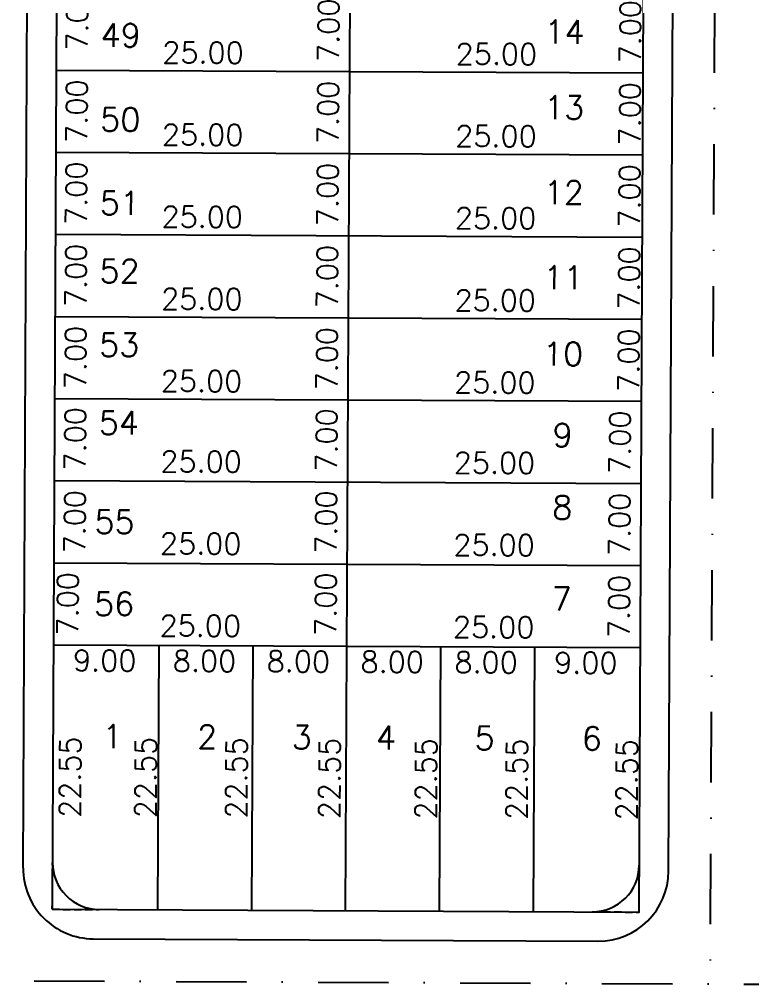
# Model space of a CAD drawing. Header units: millimetres. Extents: x -4430026 to 4783824, y 584 to 9593110.
# Drawn here: x 1753.4 to 1815.9, y 1728.2 to 1810.6 of the extents above; entities that cross this region are included whole.
import ezdxf
from ezdxf.enums import TextEntityAlignment as Align

# ---------------------------------------------------------------- set-up
doc = ezdxf.new("R2010")
doc.units = ezdxf.units.MM
for name, pattern in [('DASHDOT', [1, 0.5, -0.25, 0, -0.25]), ('HIDDEN', [0.375, 0.25, -0.125]), ('HIDDEN2', [0.1875, 0.125, -0.0625])]:
    doc.linetypes.add(name, pattern=pattern)
for name, color, linetype in [('Calçada', 1, 'Continuous'), ('CANTOS', 9, 'HIDDEN'), ('Cota', 8, 'Continuous'), ('COTAS', 8, 'Continuous'), ('curvas', 4, 'Continuous'), ('Lotes', 2, 'Continuous'), ('Numero de lotes', 5, 'Continuous'), ('Projeção', 8, 'HIDDEN2'), ('QUADRA', 4, 'Continuous')]:
    doc.layers.add(name, color=color, linetype=linetype)
doc.styles.add('arcad1', font='romans.shx')
doc.styles.add('ROMANS', font='romans.shx')
doc.dimstyles.new('BOLA100', dxfattribs={"dimscale": 0, "dimtxt": 1.9, "dimasz": 0.18, "dimexe": 0.18, "dimexo": 0.063, "dimgap": 0, "dimtad": 1, "dimzin": 4, "dimdsep": 46, "dimtxsty": 'ROMANS', "dimcen": 0.09, "dimse1": 1, "dimse2": 1, "dimsd1": 1, "dimsd2": 1, "dimclrt": 256, "dimaunit": 1, "dimadec": 4, "dimazin": 0, "dimtfac": 1.2, "dimtix": 1, "dimtmove": 2, "dimatfit": 3, "dimfxl": 1, "dimtvp": 2, "dimtolj": 1, "dimtzin": 4, "dimarcsym": 0})
doc.dimstyles.get("Standard").update_dxf_attribs({"dimtxt": 0.18, "dimasz": 0.18, "dimexe": 0.18, "dimexo": 0.0625, "dimgap": 0.09, "dimtad": 0, "dimtih": 1, "dimtoh": 1, "dimdec": 4, "dimzin": 0, "dimdsep": 46, "dimtxsty": 'Standard', "dimcen": 0.09, "dimadec": 0, "dimazin": 0, "dimtfac": 1, "dimtdec": 4, "dimtofl": 0, "dimtmove": 0, "dimatfit": 3, "dimfxl": 1, "dimtolj": 1, "dimtzin": 0, "dimarcsym": 0})

# ---------------------------------------------------------------- blocks, each defined once
blk = doc.blocks.new('*D14445')
at = {"layer": 'DEFPOINTS', "color": 0}
for p in [(1756.587, 1814.164), (1756.553, 1807.164), (1761.913, 1807.139)]:
    blk.add_point(p, dxfattribs=at)
at = {"layer": 'Cota', "color": 41, "insert": (1758.33, 1810.656), "char_height": 1.8, "attachment_point": 5, "rotation": 89.72858, "style": 'ROMANS'}
blk.add_mtext('\\A1;7.00', dxfattribs=at)
blk = doc.blocks.new('*D14446')
at = {"layer": 'DEFPOINTS', "color": 0}
for p in [(1756.549, 1806.301), (1756.516, 1799.301), (1761.876, 1799.275)]:
    blk.add_point(p, dxfattribs=at)
at = {"layer": 'Cota', "color": 41, "insert": (1758.293, 1802.792), "char_height": 1.8, "attachment_point": 5, "rotation": 89.72858, "style": 'ROMANS'}
blk.add_mtext('\\A1;7.00', dxfattribs=at)
blk = doc.blocks.new('*D14447')
at = {"layer": 'DEFPOINTS', "color": 0}
for p in [(1756.516, 1799.301), (1756.483, 1792.301), (1761.843, 1792.275)]:
    blk.add_point(p, dxfattribs=at)
at = {"layer": 'Cota', "color": 41, "insert": (1758.259, 1795.792), "char_height": 1.8, "attachment_point": 5, "rotation": 89.72858, "style": 'ROMANS'}
blk.add_mtext('\\A1;7.00', dxfattribs=at)
blk = doc.blocks.new('*D14448')
at = {"layer": 'DEFPOINTS', "color": 0}
for p in [(1756.483, 1792.301), (1756.45, 1785.301), (1761.81, 1785.276)]:
    blk.add_point(p, dxfattribs=at)
at = {"layer": 'Cota', "color": 41, "insert": (1758.226, 1788.793), "char_height": 1.8, "attachment_point": 5, "rotation": 89.72858, "style": 'ROMANS'}
blk.add_mtext('\\A1;7.00', dxfattribs=at)
blk = doc.blocks.new('*D14449')
at = {"layer": 'DEFPOINTS', "color": 0}
for p in [(1756.45, 1785.301), (1756.417, 1778.301), (1761.776, 1778.276)]:
    blk.add_point(p, dxfattribs=at)
at = {"layer": 'Cota', "color": 41, "insert": (1758.193, 1781.793), "char_height": 1.8, "attachment_point": 5, "rotation": 89.72858, "style": 'ROMANS'}
blk.add_mtext('\\A1;7.00', dxfattribs=at)
blk = doc.blocks.new('*D14450')
at = {"layer": 'DEFPOINTS', "color": 0}
for p in [(1756.186, 1757.249), (1765.186, 1757.207), (1765.163, 1752.337)]:
    blk.add_point(p, dxfattribs=at)
at = {"layer": 'Cota', "color": 41, "insert": (1760.68, 1755.958), "char_height": 1.8, "attachment_point": 5, "rotation": 359.72858, "style": 'ROMANS'}
blk.add_mtext('\\A1;9.00', dxfattribs=at)
blk = doc.blocks.new('*D14451')
at = {"layer": 'DEFPOINTS', "color": 0}
for p in [(1765.186, 1757.207), (1773.186, 1757.169), (1773.163, 1752.299)]:
    blk.add_point(p, dxfattribs=at)
at = {"layer": 'Cota', "color": 41, "insert": (1769.18, 1755.918), "char_height": 1.8, "attachment_point": 5, "rotation": 359.72858, "style": 'ROMANS'}
blk.add_mtext('\\A1;8.00', dxfattribs=at)
blk = doc.blocks.new('*D14452')
at = {"layer": 'DEFPOINTS', "color": 0}
for p in [(1773.186, 1757.169), (1781.186, 1757.131), (1781.163, 1752.261)]:
    blk.add_point(p, dxfattribs=at)
at = {"layer": 'Cota', "color": 41, "insert": (1777.18, 1755.88), "char_height": 1.8, "attachment_point": 5, "rotation": 359.72858, "style": 'ROMANS'}
blk.add_mtext('\\A1;8.00', dxfattribs=at)
blk = doc.blocks.new('*D14453')
at = {"layer": 'DEFPOINTS', "color": 0}
for p in [(1781.186, 1757.131), (1789.186, 1757.093), (1789.162, 1752.223)]:
    blk.add_point(p, dxfattribs=at)
at = {"layer": 'Cota', "color": 41, "insert": (1785.18, 1755.842), "char_height": 1.8, "attachment_point": 5, "rotation": 359.72858, "style": 'ROMANS'}
blk.add_mtext('\\A1;8.00', dxfattribs=at)
blk = doc.blocks.new('*D14454')
at = {"layer": 'DEFPOINTS', "color": 0}
for p in [(1789.186, 1757.093), (1797.185, 1757.055), (1797.162, 1752.185)]:
    blk.add_point(p, dxfattribs=at)
at = {"layer": 'Cota', "color": 41, "insert": (1793.179, 1755.804), "char_height": 1.8, "attachment_point": 5, "rotation": 359.72858, "style": 'ROMANS'}
blk.add_mtext('\\A1;8.00', dxfattribs=at)
blk = doc.blocks.new('*D14455')
at = {"layer": 'DEFPOINTS', "color": 0}
for p in [(1797.185, 1757.055), (1806.185, 1757.013), (1806.162, 1752.142)]:
    blk.add_point(p, dxfattribs=at)
at = {"layer": 'Cota', "color": 41, "insert": (1801.679, 1755.764), "char_height": 1.8, "attachment_point": 5, "rotation": 359.72858, "style": 'ROMANS'}
blk.add_mtext('\\A1;9.00', dxfattribs=at)
blk = doc.blocks.new('*D14456')
at = {"layer": 'DEFPOINTS', "color": 0}
for p in [(1765.317, 1757.259), (1765.21, 1734.711), (1767.715, 1734.699)]:
    blk.add_point(p, dxfattribs=at)
at = {"layer": 'Cota', "color": 41, "insert": (1764.169, 1745.99), "char_height": 1.8, "attachment_point": 5, "rotation": 89.72858, "style": 'ROMANS'}
blk.add_mtext('\\A1;22.55', dxfattribs=at)
blk = doc.blocks.new('*D14457')
at = {"layer": 'DEFPOINTS', "color": 0}
for p in [(1773.317, 1757.221), (1773.21, 1734.673), (1775.447, 1734.662)]:
    blk.add_point(p, dxfattribs=at)
at = {"layer": 'Cota', "color": 41, "insert": (1771.9, 1745.953), "char_height": 1.8, "attachment_point": 5, "rotation": 89.72858, "style": 'ROMANS'}
blk.add_mtext('\\A1;22.55', dxfattribs=at)
blk = doc.blocks.new('*D14458')
at = {"layer": 'DEFPOINTS', "color": 0}
for p in [(1789.317, 1757.145), (1789.21, 1734.597), (1791.603, 1734.586)]:
    blk.add_point(p, dxfattribs=at)
at = {"layer": 'Cota', "color": 41, "insert": (1788.057, 1745.877), "char_height": 1.8, "attachment_point": 5, "rotation": 89.72858, "style": 'ROMANS'}
blk.add_mtext('\\A1;22.55', dxfattribs=at)
blk = doc.blocks.new('*D14459')
at = {"layer": 'DEFPOINTS', "color": 0}
for p in [(1797.317, 1757.107), (1797.21, 1734.559), (1799.335, 1734.549)]:
    blk.add_point(p, dxfattribs=at)
at = {"layer": 'Cota', "color": 41, "insert": (1795.788, 1745.84), "char_height": 1.8, "attachment_point": 5, "rotation": 89.72858, "style": 'ROMANS'}
blk.add_mtext('\\A1;22.55', dxfattribs=at)
blk = doc.blocks.new('*D14460')
at = {"layer": 'DEFPOINTS', "color": 0}
for p in [(1756.347, 1763.651), (1781.347, 1763.533), (1781.341, 1762.262)]:
    blk.add_point(p, dxfattribs=at)
at = {"layer": 'Cota', "color": 41, "insert": (1768.858, 1765.921), "char_height": 1.8, "attachment_point": 5, "rotation": 359.72858, "style": 'ROMANS'}
blk.add_mtext('\\A1;25.00', dxfattribs=at)
blk = doc.blocks.new('*D14461')
at = {"layer": 'DEFPOINTS', "color": 0}
for p in [(1781.347, 1763.533), (1806.347, 1763.414), (1806.341, 1762.144)]:
    blk.add_point(p, dxfattribs=at)
at = {"layer": 'Cota', "color": 41, "insert": (1793.858, 1765.803), "char_height": 1.8, "attachment_point": 5, "rotation": 359.72858, "style": 'ROMANS'}
blk.add_mtext('\\A1;25.00', dxfattribs=at)
blk = doc.blocks.new('*D14462')
at = {"layer": 'DEFPOINTS', "color": 0}
for p in [(1756.38, 1770.651), (1781.38, 1770.532), (1781.374, 1769.262)]:
    blk.add_point(p, dxfattribs=at)
at = {"layer": 'Cota', "color": 41, "insert": (1768.891, 1772.921), "char_height": 1.8, "attachment_point": 5, "rotation": 359.72858, "style": 'ROMANS'}
blk.add_mtext('\\A1;25.00', dxfattribs=at)
blk = doc.blocks.new('*D14463')
at = {"layer": 'DEFPOINTS', "color": 0}
for p in [(1781.38, 1770.532), (1806.38, 1770.414), (1806.374, 1769.144)]:
    blk.add_point(p, dxfattribs=at)
at = {"layer": 'Cota', "color": 41, "insert": (1793.891, 1772.803), "char_height": 1.8, "attachment_point": 5, "rotation": 359.72858, "style": 'ROMANS'}
blk.add_mtext('\\A1;25.00', dxfattribs=at)
blk = doc.blocks.new('*D14464')
at = {"layer": 'DEFPOINTS', "color": 0}
for p in [(1756.413, 1777.509), (1781.413, 1777.391), (1781.407, 1776.12)]:
    blk.add_point(p, dxfattribs=at)
at = {"layer": 'Cota', "color": 41, "insert": (1768.924, 1779.779), "char_height": 1.8, "attachment_point": 5, "rotation": 359.72858, "style": 'ROMANS'}
blk.add_mtext('\\A1;25.00', dxfattribs=at)
blk = doc.blocks.new('*D14465')
at = {"layer": 'DEFPOINTS', "color": 0}
for p in [(1781.413, 1777.391), (1806.412, 1777.272), (1806.406, 1776.002)]:
    blk.add_point(p, dxfattribs=at)
at = {"layer": 'Cota', "color": 41, "insert": (1793.924, 1779.661), "char_height": 1.8, "attachment_point": 5, "rotation": 359.72858, "style": 'ROMANS'}
blk.add_mtext('\\A1;25.00', dxfattribs=at)
blk = doc.blocks.new('*D14466')
at = {"layer": 'DEFPOINTS', "color": 0}
for p in [(1756.446, 1784.509), (1781.446, 1784.39), (1781.44, 1783.12)]:
    blk.add_point(p, dxfattribs=at)
at = {"layer": 'Cota', "color": 41, "insert": (1768.957, 1786.779), "char_height": 1.8, "attachment_point": 5, "rotation": 359.72858, "style": 'ROMANS'}
blk.add_mtext('\\A1;25.00', dxfattribs=at)
blk = doc.blocks.new('*D14467')
at = {"layer": 'DEFPOINTS', "color": 0}
for p in [(1781.446, 1784.39), (1806.446, 1784.272), (1806.439, 1783.002)]:
    blk.add_point(p, dxfattribs=at)
at = {"layer": 'Cota', "color": 41, "insert": (1793.957, 1786.661), "char_height": 1.8, "attachment_point": 5, "rotation": 359.72858, "style": 'ROMANS'}
blk.add_mtext('\\A1;25.00', dxfattribs=at)
blk = doc.blocks.new('*D14468')
at = {"layer": 'DEFPOINTS', "color": 0}
for p in [(1756.479, 1791.509), (1781.479, 1791.39), (1781.473, 1790.12)]:
    blk.add_point(p, dxfattribs=at)
at = {"layer": 'Cota', "color": 41, "insert": (1768.99, 1793.779), "char_height": 1.8, "attachment_point": 5, "rotation": 359.72858, "style": 'ROMANS'}
blk.add_mtext('\\A1;25.00', dxfattribs=at)
blk = doc.blocks.new('*D14469')
at = {"layer": 'DEFPOINTS', "color": 0}
for p in [(1781.479, 1791.39), (1806.479, 1791.272), (1806.473, 1790.002)]:
    blk.add_point(p, dxfattribs=at)
at = {"layer": 'Cota', "color": 41, "insert": (1793.99, 1793.661), "char_height": 1.8, "attachment_point": 5, "rotation": 359.72858, "style": 'ROMANS'}
blk.add_mtext('\\A1;25.00', dxfattribs=at)
blk = doc.blocks.new('*D14470')
at = {"layer": 'DEFPOINTS', "color": 0}
for p in [(1756.512, 1798.509), (1781.512, 1798.39), (1781.506, 1797.12)]:
    blk.add_point(p, dxfattribs=at)
at = {"layer": 'Cota', "color": 41, "insert": (1769.023, 1800.779), "char_height": 1.8, "attachment_point": 5, "rotation": 359.72858, "style": 'ROMANS'}
blk.add_mtext('\\A1;25.00', dxfattribs=at)
blk = doc.blocks.new('*D14471')
at = {"layer": 'DEFPOINTS', "color": 0}
for p in [(1781.512, 1798.39), (1806.512, 1798.272), (1806.506, 1797.002)]:
    blk.add_point(p, dxfattribs=at)
at = {"layer": 'Cota', "color": 41, "insert": (1794.023, 1800.661), "char_height": 1.8, "attachment_point": 5, "rotation": 359.72858, "style": 'ROMANS'}
blk.add_mtext('\\A1;25.00', dxfattribs=at)
blk = doc.blocks.new('*D14472')
at = {"layer": 'DEFPOINTS', "color": 0}
for p in [(1756.546, 1805.509), (1781.545, 1805.39), (1781.539, 1804.12)]:
    blk.add_point(p, dxfattribs=at)
at = {"layer": 'Cota', "color": 41, "insert": (1769.056, 1807.779), "char_height": 1.8, "attachment_point": 5, "rotation": 359.72858, "style": 'ROMANS'}
blk.add_mtext('\\A1;25.00', dxfattribs=at)
blk = doc.blocks.new('*D14473')
at = {"layer": 'DEFPOINTS', "color": 0}
for p in [(1781.545, 1805.39), (1806.545, 1805.272), (1806.539, 1804.001)]:
    blk.add_point(p, dxfattribs=at)
at = {"layer": 'Cota', "color": 41, "insert": (1794.056, 1807.661), "char_height": 1.8, "attachment_point": 5, "rotation": 359.72858, "style": 'ROMANS'}
blk.add_mtext('\\A1;25.00', dxfattribs=at)
blk = doc.blocks.new('*D14520')
at = {"layer": 'DEFPOINTS', "color": 0}
for p in [(1806.582, 1813.064), (1806.549, 1806.064), (1809.049, 1806.052)]:
    blk.add_point(p, dxfattribs=at)
at = {"layer": 'Cota', "color": 41, "insert": (1805.465, 1809.569), "char_height": 1.8, "attachment_point": 5, "rotation": 89.72858, "style": 'ROMANS'}
blk.add_mtext('\\A1;7.00', dxfattribs=at)
blk = doc.blocks.new('*D14521')
at = {"layer": 'DEFPOINTS', "color": 0}
for p in [(1806.549, 1806.064), (1806.516, 1799.064), (1809.016, 1799.052)]:
    blk.add_point(p, dxfattribs=at)
at = {"layer": 'Cota', "color": 41, "insert": (1805.432, 1802.569), "char_height": 1.8, "attachment_point": 5, "rotation": 89.72858, "style": 'ROMANS'}
blk.add_mtext('\\A1;7.00', dxfattribs=at)
blk = doc.blocks.new('*D14522')
at = {"layer": 'DEFPOINTS', "color": 0}
for p in [(1806.516, 1799.064), (1806.482, 1792.064), (1808.982, 1792.052)]:
    blk.add_point(p, dxfattribs=at)
at = {"layer": 'Cota', "color": 41, "insert": (1805.399, 1795.569), "char_height": 1.8, "attachment_point": 5, "rotation": 89.72858, "style": 'ROMANS'}
blk.add_mtext('\\A1;7.00', dxfattribs=at)
blk = doc.blocks.new('*D14523')
at = {"layer": 'DEFPOINTS', "color": 0}
for p in [(1806.482, 1792.064), (1806.449, 1785.064), (1808.949, 1785.052)]:
    blk.add_point(p, dxfattribs=at)
at = {"layer": 'Cota', "color": 41, "insert": (1805.366, 1788.569), "char_height": 1.8, "attachment_point": 5, "rotation": 89.72858, "style": 'ROMANS'}
blk.add_mtext('\\A1;7.00', dxfattribs=at)
blk = doc.blocks.new('*D14524')
at = {"layer": 'DEFPOINTS', "color": 0}
for p in [(1806.449, 1785.064), (1806.416, 1778.064), (1808.916, 1778.052)]:
    blk.add_point(p, dxfattribs=at)
at = {"layer": 'Cota', "color": 41, "insert": (1805.333, 1781.569), "char_height": 1.8, "attachment_point": 5, "rotation": 89.72858, "style": 'ROMANS'}
blk.add_mtext('\\A1;7.00', dxfattribs=at)
blk = doc.blocks.new('*D14525')
at = {"layer": 'DEFPOINTS', "color": 0}
for p in [(1781.384, 1771.254), (1783.163, 1771.246), (1781.35, 1764.254)]:
    blk.add_point(p, dxfattribs=at)
at = {"layer": 'Cota', "color": 41, "insert": (1779.547, 1767.763), "char_height": 1.8, "attachment_point": 5, "rotation": 89.72858, "style": 'ROMANS'}
blk.add_mtext('\\A1;7.00', dxfattribs=at)
blk = doc.blocks.new('*D14526')
at = {"layer": 'DEFPOINTS', "color": 0}
for p in [(1781.417, 1778.254), (1783.197, 1778.246), (1781.384, 1771.254)]:
    blk.add_point(p, dxfattribs=at)
at = {"layer": 'Cota', "color": 41, "insert": (1779.58, 1774.763), "char_height": 1.8, "attachment_point": 5, "rotation": 89.72858, "style": 'ROMANS'}
blk.add_mtext('\\A1;7.00', dxfattribs=at)
blk = doc.blocks.new('*D14527')
at = {"layer": 'DEFPOINTS', "color": 0}
for p in [(1781.45, 1785.182), (1783.229, 1785.174), (1781.416, 1778.183)]:
    blk.add_point(p, dxfattribs=at)
at = {"layer": 'Cota', "color": 41, "insert": (1779.613, 1781.691), "char_height": 1.8, "attachment_point": 5, "rotation": 89.72858, "style": 'ROMANS'}
blk.add_mtext('\\A1;7.00', dxfattribs=at)
blk = doc.blocks.new('*D14528')
at = {"layer": 'DEFPOINTS', "color": 0}
for p in [(1781.483, 1792.182), (1783.263, 1792.174), (1781.45, 1785.182)]:
    blk.add_point(p, dxfattribs=at)
at = {"layer": 'Cota', "color": 41, "insert": (1779.646, 1788.691), "char_height": 1.8, "attachment_point": 5, "rotation": 89.72858, "style": 'ROMANS'}
blk.add_mtext('\\A1;7.00', dxfattribs=at)
blk = doc.blocks.new('*D14529')
at = {"layer": 'DEFPOINTS', "color": 0}
for p in [(1781.516, 1799.182), (1783.296, 1799.174), (1781.483, 1792.182)]:
    blk.add_point(p, dxfattribs=at)
at = {"layer": 'Cota', "color": 41, "insert": (1779.679, 1795.691), "char_height": 1.8, "attachment_point": 5, "rotation": 89.72858, "style": 'ROMANS'}
blk.add_mtext('\\A1;7.00', dxfattribs=at)
blk = doc.blocks.new('*D14530')
at = {"layer": 'DEFPOINTS', "color": 0}
for p in [(1781.549, 1806.182), (1783.329, 1806.174), (1781.516, 1799.182)]:
    blk.add_point(p, dxfattribs=at)
at = {"layer": 'Cota', "color": 41, "insert": (1779.712, 1802.691), "char_height": 1.8, "attachment_point": 5, "rotation": 89.72858, "style": 'ROMANS'}
blk.add_mtext('\\A1;7.00', dxfattribs=at)
blk = doc.blocks.new('*D14531')
at = {"layer": 'DEFPOINTS', "color": 0}
for p in [(1781.582, 1813.182), (1783.362, 1813.174), (1781.549, 1806.182)]:
    blk.add_point(p, dxfattribs=at)
at = {"layer": 'Cota', "color": 41, "insert": (1779.746, 1809.691), "char_height": 1.8, "attachment_point": 5, "rotation": 89.72858, "style": 'ROMANS'}
blk.add_mtext('\\A1;7.00', dxfattribs=at)
blk = doc.blocks.new('*D11166')
at = {"layer": 'DEFPOINTS', "color": 0}
for p in [(1758.76, 1757.29), (1761.379, 1757.277), (1758.653, 1734.742)]:
    blk.add_point(p, dxfattribs=at)
at = {"layer": 'Cota', "color": 41, "insert": (1757.725, 1746.021), "char_height": 1.8, "attachment_point": 5, "rotation": 89.72858, "style": 'ROMANS'}
blk.add_mtext('\\A1;22.55', dxfattribs=at)
blk = doc.blocks.new('*D11167')
at = {"layer": 'DEFPOINTS', "color": 0}
for p in [(1804.567, 1757.073), (1808.817, 1757.053), (1804.46, 1734.525)]:
    blk.add_point(p, dxfattribs=at)
at = {"layer": 'Cota', "color": 41, "insert": (1805.163, 1745.796), "char_height": 1.8, "attachment_point": 5, "rotation": 89.72858, "style": 'ROMANS'}
blk.add_mtext('\\A1;22.55', dxfattribs=at)
blk = doc.blocks.new('*D14073')
at = {"layer": 'DEFPOINTS', "color": 0, "linetype": 'ByBlock'}
for p in [(1813.304, 1944.271), (1812.26, 1724.038), (1815.86, 1724.021)]:
    blk.add_point(p, dxfattribs=at)
at = {"layer": 'COTAS', "linetype": 'ByBlock', "insert": (1810.548, 1834.165), "char_height": 1.9, "attachment_point": 5, "rotation": 89.72858, "style": 'ROMANS'}
blk.add_mtext('\\A1;220.24', dxfattribs=at)
blk = doc.blocks.new('*D13962')
at = {"layer": 'DEFPOINTS', "color": 0}
for p in [(1756.417, 1778.373), (1756.384, 1771.373), (1761.744, 1771.347)]:
    blk.add_point(p, dxfattribs=at)
at = {"layer": 'Cota', "color": 41, "insert": (1758.16, 1774.864), "char_height": 1.8, "attachment_point": 5, "rotation": 89.72858, "style": 'ROMANS'}
blk.add_mtext('\\A1;7.00', dxfattribs=at)
blk = doc.blocks.new('*D13963')
at = {"layer": 'DEFPOINTS', "color": 0}
for p in [(1756.383, 1771.301), (1756.35, 1764.301), (1761.71, 1764.276)]:
    blk.add_point(p, dxfattribs=at)
at = {"layer": 'Cota', "color": 41, "insert": (1758.127, 1767.793), "char_height": 1.8, "attachment_point": 5, "rotation": 89.72858, "style": 'ROMANS'}
blk.add_mtext('\\A1;7.00', dxfattribs=at)
blk = doc.blocks.new('*D13964')
at = {"layer": 'DEFPOINTS', "color": 0}
for p in [(1806.383, 1771.064), (1808.163, 1771.056), (1806.35, 1764.064)]:
    blk.add_point(p, dxfattribs=at)
at = {"layer": 'Cota', "color": 41, "insert": (1804.546, 1767.573), "char_height": 1.8, "attachment_point": 5, "rotation": 89.72858, "style": 'ROMANS'}
blk.add_mtext('\\A1;7.00', dxfattribs=at)
blk = doc.blocks.new('*D13965')
at = {"layer": 'DEFPOINTS', "color": 0}
for p in [(1806.416, 1778.064), (1808.196, 1778.056), (1806.383, 1771.064)]:
    blk.add_point(p, dxfattribs=at)
at = {"layer": 'Cota', "color": 41, "insert": (1804.579, 1774.573), "char_height": 1.8, "attachment_point": 5, "rotation": 89.72858, "style": 'ROMANS'}
blk.add_mtext('\\A1;7.00', dxfattribs=at)
blk = doc.blocks.new('*D13039')
at = {"layer": 'DEFPOINTS', "color": 0}
for p in [(1783.613, 1757.172), (1783.38, 1734.625), (1783.506, 1734.624)]:
    blk.add_point(p, dxfattribs=at)
at = {"layer": 'Cota', "color": 41, "insert": (1779.834, 1745.916), "char_height": 1.8, "attachment_point": 5, "rotation": 89.72858, "style": 'ROMANS'}
blk.add_mtext('\\A1;22.55', dxfattribs=at)
blk = doc.blocks.new('*D13047')
at = {"layer": 'DEFPOINTS', "color": 0}
for p in [(1756.35, 1764.301), (1756.317, 1757.301), (1761.109, 1757.279)]:
    blk.add_point(p, dxfattribs=at)
at = {"layer": 'Cota', "color": 41, "insert": (1757.526, 1760.796), "char_height": 1.8, "attachment_point": 5, "rotation": 89.72858, "style": 'ROMANS'}
blk.add_mtext('\\A1;7.00', dxfattribs=at)
blk = doc.blocks.new('*D13048')
at = {"layer": 'DEFPOINTS', "color": 0}
for p in [(1781.35, 1764.254), (1783.13, 1764.246), (1781.317, 1757.254)]:
    blk.add_point(p, dxfattribs=at)
at = {"layer": 'Cota', "color": 41, "insert": (1779.514, 1760.763), "char_height": 1.8, "attachment_point": 5, "rotation": 89.72858, "style": 'ROMANS'}
blk.add_mtext('\\A1;7.00', dxfattribs=at)
blk = doc.blocks.new('*D13049')
at = {"layer": 'DEFPOINTS', "color": 0}
for p in [(1806.35, 1764.064), (1808.13, 1764.056), (1806.317, 1757.064)]:
    blk.add_point(p, dxfattribs=at)
at = {"layer": 'Cota', "color": 41, "insert": (1804.513, 1760.573), "char_height": 1.8, "attachment_point": 5, "rotation": 89.72858, "style": 'ROMANS'}
blk.add_mtext('\\A1;7.00', dxfattribs=at)
blk = doc.blocks.new('*D13050')
at = {"layer": 'DEFPOINTS', "color": 0}
for p in [(1756.314, 1756.651), (1781.314, 1756.533), (1781.308, 1755.262)]:
    blk.add_point(p, dxfattribs=at)
at = {"layer": 'Cota', "color": 41, "insert": (1768.825, 1758.921), "char_height": 1.8, "attachment_point": 5, "rotation": 359.72858, "style": 'ROMANS'}
blk.add_mtext('\\A1;25.00', dxfattribs=at)
blk = doc.blocks.new('*D13051')
at = {"layer": 'DEFPOINTS', "color": 0}
for p in [(1781.314, 1756.533), (1806.314, 1756.414), (1806.308, 1755.144)]:
    blk.add_point(p, dxfattribs=at)
at = {"layer": 'Cota', "color": 41, "insert": (1793.825, 1758.803), "char_height": 1.8, "attachment_point": 5, "rotation": 359.72858, "style": 'ROMANS'}
blk.add_mtext('\\A1;25.00', dxfattribs=at)
blk = doc.blocks.new('*D8603')
at = {"layer": 'DEFPOINTS', "color": 0, "linetype": 'ByBlock'}
for p in [(1813.304, 1944.271), (1812.26, 1724.038), (1815.86, 1724.021)]:
    blk.add_point(p, dxfattribs=at)
at = {"layer": 'COTAS', "linetype": 'ByBlock', "insert": (1810.548, 1834.165), "char_height": 1.9, "attachment_point": 5, "rotation": 89.72858, "style": 'ROMANS'}
blk.add_mtext('\\A1;220.24', dxfattribs=at)

msp = doc.modelspace()

# ---------------------------------------------------------------- linework, layer by layer
at = {"layer": 'Calçada'}
for p, q in [((1753.727, 1738.265, 2.439), (1754.653, 1933.753, 2.439)), ((1808.726, 1738.005, 2.439), (1809.657, 1934.468, 2.439)), ((1759.698, 1732.237, 2.439), (1802.698, 1732.033, 2.439)), ((1759.698, 1732.237, 2.439), (1802.698, 1732.033, 2.439))]:
    msp.add_line(p, q, dxfattribs=at)
for centre, start, end in [((1759.727, 1738.237, 2.439), 179.72858, 269.72858), ((1759.727, 1738.237, 2.439), 179.72858, 269.72858), ((1802.726, 1738.033, 2.439), 269.72858, 359.72858), ((1802.726, 1738.033, 2.439), 269.72858, 359.72858)]:
    msp.add_arc(centre, 6, start, end, dxfattribs=at)
at = {"layer": 'CANTOS', "ltscale": 2.5}
for p, q in [((1756.21, 1734.754, 2.439), (1756.229, 1738.754, 2.439)), ((1756.21, 1734.754, 2.439), (1756.229, 1738.754, 2.439)), ((1806.21, 1734.517, 2.439), (1806.229, 1738.517, 2.439)), ((1806.21, 1734.517, 2.439), (1806.229, 1738.517, 2.439)), ((1756.21, 1734.754, 2.439), (1760.21, 1734.735, 2.439)), ((1756.21, 1734.754, 2.439), (1760.21, 1734.735, 2.439)), ((1802.21, 1734.536, 2.439), (1806.21, 1734.517, 2.439)), ((1802.21, 1734.536, 2.439), (1806.21, 1734.517, 2.439))]:
    msp.add_line(p, q, dxfattribs=at)
at = {"layer": 'curvas'}
for centre, start, end in [((1760.229, 1738.735, 2.439), 179.72858, 269.72858), ((1760.229, 1738.735, 2.439), 179.72858, 269.72858), ((1802.229, 1738.536, 2.439), 269.72858, 359.72858), ((1802.229, 1738.536, 2.439), 269.72858, 359.72858)]:
    msp.add_arc(centre, 4, start, end, dxfattribs=at)
at = {"layer": 'Lotes'}
for p, q in [((1781.21, 1734.635, 2.439), (1782.172, 1937.611, 2.439)), ((1756.549, 1806.301, 2.439), (1806.549, 1806.064, 2.439)), ((1756.516, 1799.301, 2.439), (1806.516, 1799.064, 2.439)), ((1756.483, 1792.301, 2.439), (1806.482, 1792.064, 2.439)), ((1756.45, 1785.301, 2.439), (1806.449, 1785.064, 2.439)), ((1756.417, 1778.301, 2.439), (1806.416, 1778.064, 2.439)), ((1756.383, 1771.301, 2.439), (1806.383, 1771.064, 2.439)), ((1756.35, 1764.301, 2.439), (1806.35, 1764.064, 2.439)), ((1756.317, 1757.301, 2.439), (1806.317, 1757.064, 2.439)), ((1765.21, 1734.711, 2.439), (1765.317, 1757.259, 2.439)), ((1773.21, 1734.673, 2.439), (1773.317, 1757.221, 2.439)), ((1789.21, 1734.597, 2.439), (1789.317, 1757.145, 2.439)), ((1797.21, 1734.559, 2.439), (1797.317, 1757.107, 2.439))]:
    msp.add_line(p, q, dxfattribs=at)
at = {"layer": 'Projeção', "linetype": 'DASHDOT', "ltscale": 12}
for p, q in [((1811.216, 1503.577, 2.439), (1813.304, 1944.271, 2.439)), ((1706.255, 1728.89, 2.439), (2244.08, 1726.342, 2.439))]:
    msp.add_line(p, q, dxfattribs=at)
at = {"layer": 'QUADRA'}
msp.add_line((1756.417, 1778.301, 2.439), (1806.416, 1778.064, 2.439), dxfattribs=at)
at = {"layer": 'QUADRA', "elevation": 2.439}
msp.add_lwpolyline([(1756.21, 1734.754), (1806.21, 1734.517), (1807.174, 1938.06), (1757.169, 1937.163), (1756.21, 1734.754)], close=True, dxfattribs=at)

# ---------------------------------------------------------------- texts
at = {"layer": 'Numero de lotes', "style": 'arcad1'}
for s, p in [('49', (1762.04, 1809.263, 2.439)), ('14', (1799.865, 1809.547, 2.439)), ('13', (1799.834, 1803.104, 2.439)), ('50', (1762.006, 1802.085, 2.439)), ('12', (1799.8, 1795.857, 2.439)), ('51', (1761.972, 1794.961, 2.439)), ('52', (1761.945, 1789.156, 2.439)), ('11', (1799.766, 1788.609, 2.439)), ('53', (1761.915, 1782.873, 2.439)), ('10', (1799.735, 1782.095, 2.439)), ('54', (1761.883, 1776.223, 2.439)), ('9', (1799.702, 1775.174, 2.439)), ('8', (1799.673, 1769, 2.439)), ('55', (1761.509, 1767.79, 2.439)), ('7', (1799.636, 1761.216, 2.439)), ('56', (1761.476, 1760.79, 2.439)), ('1', (1761.342, 1749.5, 2.439)), ('2', (1769.404, 1749.462, 2.439)), ('3', (1777.467, 1749.423, 2.439)), ('4', (1784.65, 1749.389, 2.439)), ('5', (1793.054, 1749.35, 2.439)), ('6', (1802.191, 1749.306, 2.439))]:
    msp.add_text(s, height=2, rotation=359.72858, dxfattribs=at).set_placement(p, align=Align.MIDDLE_CENTER)

# ---------------------------------------------------------------- dimensions: what is measured, and where the dimension line sits
at = {"layer": 'Cota'}
for base, p1, p2, angle, picture, middle in [((1761.913, 1807.139, 2.439), (1756.587, 1814.164, 2.439), (1756.553, 1807.164, 2.439), 89.72858, '*D14445', (1758.33, 1810.656, 2.439)), ((1783.362, 1813.174, 2.439), (1781.549, 1806.182, 2.439), (1781.582, 1813.182, 2.439), 269.72858, '*D14531', (1779.746, 1809.691, 2.439)), ((1809.049, 1806.052, 2.439), (1806.582, 1813.064, 2.439), (1806.549, 1806.064, 2.439), 89.72858, '*D14520', (1805.465, 1809.569, 2.439)), ((1806.539, 1804.001, 2.439), (1781.545, 1805.39, 2.439), (1806.545, 1805.272, 2.439), 179.72858, '*D14473', (1794.056, 1807.661, 2.439)), ((1761.876, 1799.275, 2.439), (1756.549, 1806.301, 2.439), (1756.516, 1799.301, 2.439), 89.72858, '*D14446', (1758.293, 1802.792, 2.439)), ((1783.329, 1806.174, 2.439), (1781.516, 1799.182, 2.439), (1781.549, 1806.182, 2.439), 269.72858, '*D14530', (1779.712, 1802.691, 2.439)), ((1809.016, 1799.052, 2.439), (1806.549, 1806.064, 2.439), (1806.516, 1799.064, 2.439), 89.72858, '*D14521', (1805.432, 1802.569, 2.439)), ((1806.506, 1797.002, 2.439), (1781.512, 1798.39, 2.439), (1806.512, 1798.272, 2.439), 179.72858, '*D14471', (1794.023, 1800.661, 2.439)), ((1761.843, 1792.275, 2.439), (1756.516, 1799.301, 2.439), (1756.483, 1792.301, 2.439), 89.72858, '*D14447', (1758.259, 1795.792, 2.439)), ((1783.296, 1799.174, 2.439), (1781.483, 1792.182, 2.439), (1781.516, 1799.182, 2.439), 269.72858, '*D14529', (1779.679, 1795.691, 2.439)), ((1808.982, 1792.052, 2.439), (1806.516, 1799.064, 2.439), (1806.482, 1792.064, 2.439), 89.72858, '*D14522', (1805.399, 1795.569, 2.439)), ((1806.473, 1790.002, 2.439), (1781.479, 1791.39, 2.439), (1806.479, 1791.272, 2.439), 179.72858, '*D14469', (1793.99, 1793.661, 2.439)), ((1761.81, 1785.276, 2.439), (1756.483, 1792.301, 2.439), (1756.45, 1785.301, 2.439), 89.72858, '*D14448', (1758.226, 1788.793, 2.439)), ((1783.263, 1792.174, 2.439), (1781.45, 1785.182, 2.439), (1781.483, 1792.182, 2.439), 269.72858, '*D14528', (1779.646, 1788.691, 2.439)), ((1808.949, 1785.052, 2.439), (1806.482, 1792.064, 2.439), (1806.449, 1785.064, 2.439), 89.72858, '*D14523', (1805.366, 1788.569, 2.439)), ((1806.439, 1783.002, 2.439), (1781.446, 1784.39, 2.439), (1806.446, 1784.272, 2.439), 179.72858, '*D14467', (1793.957, 1786.661, 2.439)), ((1761.776, 1778.276, 2.439), (1756.45, 1785.301, 2.439), (1756.417, 1778.301, 2.439), 89.72858, '*D14449', (1758.193, 1781.793, 2.439)), ((1783.229, 1785.174, 2.439), (1781.416, 1778.183, 2.439), (1781.45, 1785.182, 2.439), 269.72858, '*D14527', (1779.613, 1781.691, 2.439)), ((1808.916, 1778.052, 2.439), (1806.449, 1785.064, 2.439), (1806.416, 1778.064, 2.439), 89.72858, '*D14524', (1805.333, 1781.569, 2.439)), ((1806.406, 1776.002, 2.439), (1781.413, 1777.391, 2.439), (1806.412, 1777.272, 2.439), 179.72858, '*D14465', (1793.924, 1779.661, 2.439)), ((1761.744, 1771.347, 2.439), (1756.417, 1778.373, 2.439), (1756.384, 1771.373, 2.439), 89.72858, '*D13962', (1758.16, 1774.864, 2.439)), ((1783.197, 1778.246, 2.439), (1781.384, 1771.254, 2.439), (1781.417, 1778.254, 2.439), 269.72858, '*D14526', (1779.58, 1774.763, 2.439)), ((1808.196, 1778.056, 2.439), (1806.383, 1771.064, 2.439), (1806.416, 1778.064, 2.439), 269.72858, '*D13965', (1804.579, 1774.573, 2.439)), ((1806.374, 1769.144, 2.439), (1781.38, 1770.532, 2.439), (1806.38, 1770.414, 2.439), 179.72858, '*D14463', (1793.891, 1772.803, 2.439)), ((1761.71, 1764.276, 2.439), (1756.383, 1771.301, 2.439), (1756.35, 1764.301, 2.439), 89.72858, '*D13963', (1758.127, 1767.793, 2.439)), ((1806.341, 1762.144, 2.439), (1781.347, 1763.533, 2.439), (1806.347, 1763.414, 2.439), 179.72858, '*D14461', (1793.858, 1765.803, 2.439)), ((1806.308, 1755.144, 2.439), (1781.314, 1756.533, 2.439), (1806.314, 1756.414, 2.439), 179.72858, '*D13051', (1793.825, 1758.803, 2.439)), ((1773.163, 1752.299, 2.439), (1765.186, 1757.207, 2.439), (1773.186, 1757.169, 2.439), 179.72858, '*D14451', (1769.18, 1755.918, 2.439)), ((1781.163, 1752.261, 2.439), (1773.186, 1757.169, 2.439), (1781.186, 1757.131, 2.439), 179.72858, '*D14452', (1777.18, 1755.88, 2.439)), ((1789.162, 1752.223, 2.439), (1781.186, 1757.131, 2.439), (1789.186, 1757.093, 2.439), 179.72858, '*D14453', (1785.18, 1755.842, 2.439)), ((1797.162, 1752.185, 2.439), (1789.186, 1757.093, 2.439), (1797.185, 1757.055, 2.439), 179.72858, '*D14454', (1793.179, 1755.804, 2.439)), ((1806.162, 1752.142, 2.439), (1797.185, 1757.055, 2.439), (1806.185, 1757.013, 2.439), 179.72858, '*D14455', (1801.679, 1755.764, 2.439))]:
    dim = msp.add_linear_dim(base=base, p1=p1, p2=p2, angle=angle, dimstyle='Standard', override={"dimtxt": 1.8, "dimexo": 0.063, "dimgap": 0, "dimtih": 0, "dimtoh": 0, "dimdec": 2, "dimzin": 4, "dimtxsty": 'ROMANS', "dimse1": 1, "dimse2": 1, "dimsd1": 1, "dimsd2": 1, "dimclrt": 41, "dimtfac": 1.2, "dimtdec": 2, "dimtix": 1, "dimtofl": 1, "dimtmove": 2, "dimfxl": 0.18, "dimfxlon": 1, "dimtvp": 2, "dimtzin": 4}, dxfattribs=at)
    dim.commit()
    dim.dimension.update_dxf_attribs({"geometry": picture, "text_midpoint": middle})
for p1, p2, distance, picture, middle in [((1756.546, 1805.509, 2.439), (1781.545, 1805.39, 2.439), -1.27, '*D14472', (1769.056, 1807.779, 2.439)), ((1756.512, 1798.509, 2.439), (1781.512, 1798.39, 2.439), -1.27, '*D14470', (1769.023, 1800.779, 2.439)), ((1756.479, 1791.509, 2.439), (1781.479, 1791.39, 2.439), -1.27, '*D14468', (1768.99, 1793.779, 2.439)), ((1756.446, 1784.509, 2.439), (1781.446, 1784.39, 2.439), -1.27, '*D14466', (1768.957, 1786.779, 2.439)), ((1756.413, 1777.509, 2.439), (1781.413, 1777.391, 2.439), -1.27, '*D14464', (1768.924, 1779.779, 2.439)), ((1756.38, 1770.651, 2.439), (1781.38, 1770.532, 2.439), -1.27, '*D14462', (1768.891, 1772.921, 2.439)), ((1781.35, 1764.254, 2.439), (1781.384, 1771.254, 2.439), -1.78, '*D14525', (1779.547, 1767.763, 2.439)), ((1806.35, 1764.064, 2.439), (1806.383, 1771.064, 2.439), -1.78, '*D13964', (1804.546, 1767.573, 2.439)), ((1756.347, 1763.651, 2.439), (1781.347, 1763.533, 2.439), -1.27, '*D14460', (1768.858, 1765.921, 2.439)), ((1756.35, 1764.301, 2.439), (1756.317, 1757.301, 2.439), 4.792, '*D13047', (1757.526, 1760.796, 2.439)), ((1781.317, 1757.254, 2.439), (1781.35, 1764.254, 2.439), -1.78, '*D13048', (1779.514, 1760.763, 2.439)), ((1806.317, 1757.064, 2.439), (1806.35, 1764.064, 2.439), -1.78, '*D13049', (1804.513, 1760.573, 2.439)), ((1756.314, 1756.651, 2.439), (1781.314, 1756.533, 2.439), -1.27, '*D13050', (1768.825, 1758.921, 2.439)), ((1756.186, 1757.249, 2.439), (1765.186, 1757.207, 2.439), -4.87, '*D14450', (1760.68, 1755.958, 2.439)), ((1758.653, 1734.742, 2.439), (1758.76, 1757.29, 2.439), -2.619, '*D11166', (1757.725, 1746.021, 2.439)), ((1765.317, 1757.259, 2.439), (1765.21, 1734.711, 2.439), 2.505, '*D14456', (1764.169, 1745.99, 2.439)), ((1773.317, 1757.221, 2.439), (1773.21, 1734.673, 2.439), 2.236, '*D14457', (1771.9, 1745.953, 2.439)), ((1783.613, 1757.172, 2.439), (1783.506, 1734.624, 2.439), -0.126, '*D13039', (1779.834, 1745.916, 2.439)), ((1789.317, 1757.145, 2.439), (1789.21, 1734.597, 2.439), 2.393, '*D14458', (1788.057, 1745.877, 2.439)), ((1797.317, 1757.107, 2.439), (1797.21, 1734.559, 2.439), 2.125, '*D14459', (1795.788, 1745.84, 2.439)), ((1804.46, 1734.525, 2.439), (1804.567, 1757.073, 2.439), -4.25, '*D11167', (1805.163, 1745.796, 2.439))]:
    dim = msp.add_aligned_dim(p1=p1, p2=p2, distance=distance, dimstyle='Standard', override={"dimtxt": 1.8, "dimexo": 0.063, "dimgap": 0, "dimtih": 0, "dimtoh": 0, "dimdec": 2, "dimzin": 4, "dimtxsty": 'ROMANS', "dimse1": 1, "dimse2": 1, "dimsd1": 1, "dimsd2": 1, "dimclrt": 41, "dimtfac": 1.2, "dimtdec": 2, "dimtix": 1, "dimtofl": 1, "dimtmove": 2, "dimfxl": 0.18, "dimfxlon": 1, "dimtvp": 2, "dimtzin": 4}, dxfattribs=at)
    dim.commit()
    dim.dimension.update_dxf_attribs({"geometry": picture, "text_midpoint": middle})
at = {"layer": 'COTAS', "linetype": 'ByBlock'}
for picture in ['*D14073', '*D8603']:
    dim = msp.add_linear_dim(base=(1815.86, 1724.021, 2.439), p1=(1813.304, 1944.271, 2.439), p2=(1812.26, 1724.038, 2.439), angle=269.72858, dimstyle='BOLA100', override={"dimscale": 1, "dimfxl": 0.18}, dxfattribs=at)
    dim.commit()
    dim.dimension.update_dxf_attribs({"geometry": picture, "text_midpoint": (1810.548, 1834.165, 2.439), "dimtype": 161})

doc.saveas('drawing.dxf')
